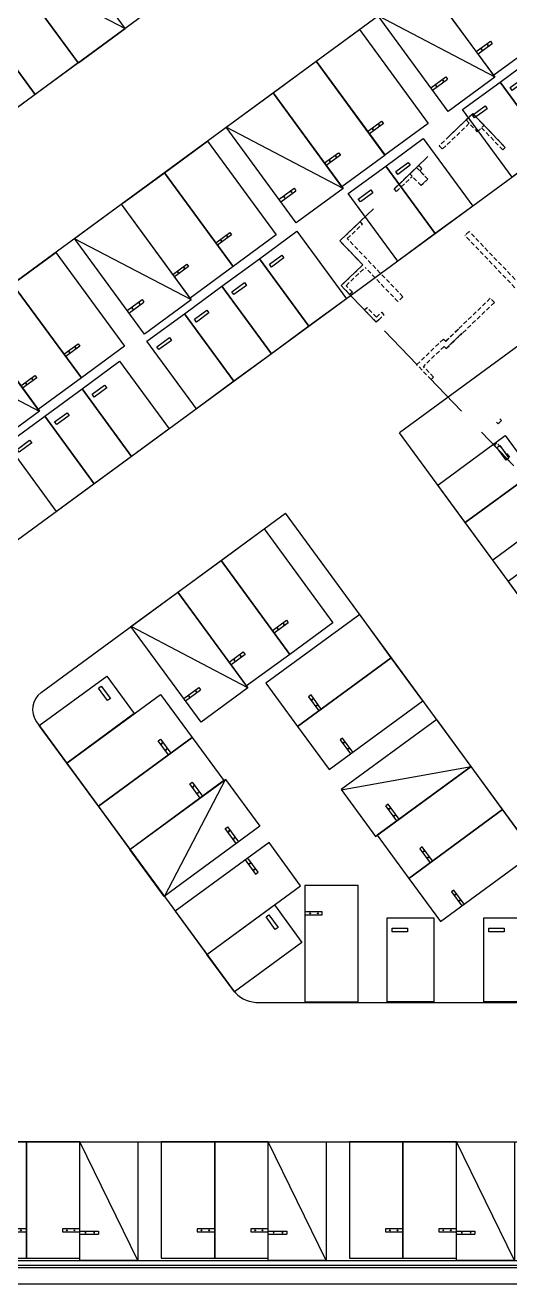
# Model space of a CAD drawing. Header units: millimetres. Extents: x 75184266 to 76346726, y -35077925 to -33679385.
# Drawn here: x 75374126 to 75394982, y -34641254 to -34587140 of the extents above; entities that cross this region are included whole.
import ezdxf

# ---------------------------------------------------------------- set-up
doc = ezdxf.new("R2010")
doc.units = ezdxf.units.MM
doc.header["$LTSCALE"] = 50
doc.header["$MEASUREMENT"] = 0
doc.linetypes.add('HIDDEN2', pattern=[0.1875, 0.125, -0.0625])
doc.linetypes.add('XR-지하3층$0$H', pattern=[1.3, 0.8, -0.5])
for name, color, linetype in [('XR-지하3층$0$A-주차', 9, 'CONTINUOUS'), ('XR-지하3층$0$일반주차', 8, 'CONTINUOUS'), ('XR-지하3층$0$확장형주차', 8, 'CONTINUOUS')]:
    doc.layers.add(name, color=color, linetype=linetype)
doc.layers.add('건축', color=8, linetype='CONTINUOUS', plot=False)
doc.layers.add('유도관제-주차면B2', color=7, linetype='CONTINUOUS', lineweight=100)

# ---------------------------------------------------------------- blocks, each defined once
blk = doc.blocks.new('XR-지하3층$0$A$C73B52ADF')
at = {"layer": 'XR-지하3층$0$A-주차', "elevation": 0}
for points in [[(-2038, 2466), (-38, 2466), (-38, -1134), (-2038, -1134)], [(-1166, 2021), (-1166, 1871), (-1832, 1871), (-1832, 2021)]]:
    blk.add_lwpolyline(points, close=True, dxfattribs=at)
blk = doc.blocks.new('XR-지하3층$0$일반형 주차')
at = {"layer": 'XR-지하3층$0$일반주차'}
for p, q in [((750, 3865), (0, 3865)), ((750, 3735), (750, 3865)), ((0, 3735), (750, 3735))]:
    blk.add_line(p, q, dxfattribs=at)
blk.add_lwpolyline([(2300, 5000), (0, 5000), (0, 0), (2300, 0)], close=True, dxfattribs=at)
for centre in [(238, 3800), (563, 3800)]:
    blk.add_circle(centre, 17.5, dxfattribs=at)
blk = doc.blocks.new('XR-지하3층$0$확장형 주차')
at = {"layer": 'XR-지하3층$0$확장형주차', "color": 7}
for p, q in [((0, 3965), (800, 3965)), ((0, 3835), (800, 3835)), ((800, 3835), (800, 3965))]:
    blk.add_line(p, q, dxfattribs=at)
blk.add_lwpolyline([(2500, 5100), (0, 0)], dxfattribs=at)
blk.add_lwpolyline([(2500, 5091), (0, 5091), (0, -9), (2500, -9)], close=True, dxfattribs=at)
for centre in [(238, 3900), (613, 3900)]:
    blk.add_circle(centre, 17.5, dxfattribs=at)

msp = doc.modelspace()

# ---------------------------------------------------------------- linework, layer by layer
at = {"layer": '건축'}
for p, q in [((75392219, -34577173), (75361734, -34599523)), ((75395767, -34582012), (75365282, -34604362))]:
    msp.add_line(p, q, dxfattribs=at)
at = {"layer": '건축', "ltscale": 0.5}
for p, q in [((75401088, -34589270), (75370603, -34611620)), ((75405281, -34593636), (75390234, -34604667)), ((75394266, -34604058), (75394266, -34604058)), ((75394405, -34604202), (75394474, -34604275)), ((75394405, -34604202), (75394474, -34604275)), ((75394618, -34604136), (75394474, -34604275)), ((75394549, -34604064), (75394618, -34604136)), ((75394549, -34604064), (75394618, -34604136)), ((75357673, -34640254), (75513369, -34640254)), ((75357819, -34640454), (75513435, -34640454))]:
    msp.add_line(p, q, dxfattribs=at)
at = {"layer": '건축', "linetype": 'HIDDEN2', "ltscale": 30}
for p, q in [((75393387, -34590939), (75391943, -34592323, 0)), ((75394784, -34592398, 0), (75393387, -34590939)), ((75393236, -34591360, 0), (75392081, -34592467, 0)), ((75394676, -34592502, 0), (75393763, -34591549, 0)), ((75391943, -34592323, 0), (75392081, -34592467, 0)), ((75394676, -34592502, 0), (75394784, -34592398, 0)), ((75391163, -34594039), (75390679, -34593533)), ((75391452, -34593762), (75390968, -34593256)), ((75390104, -34594292), (75390000, -34594183)), ((75390104, -34594292), (75390000, -34594183)), ((75388645, -34595689), (75388541, -34595581)), ((75390381, -34598817), (75387988, -34596318)), ((75395199, -34598426), (75393048, -34596180)), ((75395207, -34598072), (75393228, -34596007)), ((75388653, -34597447), (75387667, -34596418)), ((75390164, -34599025), (75388757, -34597555)), ((75388207, -34598622), (75387937, -34598340)), ((75388207, -34598622), (75388099, -34598725)), ((75394142, -34598884), (75392756, -34600212)), ((75394315, -34599065), (75392929, -34600393)), ((75394315, -34599065), (75394142, -34598884)), ((75388843, -34599286), (75388735, -34599390)), ((75389241, -34599701), (75388843, -34599286)), ((75389572, -34599592), (75389468, -34599484)), ((75389572, -34599592), (75389468, -34599484)), ((75389236, -34599913, 0), (75389178, -34599852, 0)), ((75392124, -34600637), (75390979, -34601733)), ((75392153, -34600956), (75391261, -34601810)), ((75391595, -34602376), (75390979, -34601733)), ((75391703, -34602272), (75391261, -34601810)), ((75391703, -34602272), (75391595, -34602376)), ((75394415, -34605103), (75394307, -34605207)), ((75395150, -34606088), (75394307, -34605207)), ((75394982, -34605696), (75394415, -34605103))]:
    msp.add_line(p, q, dxfattribs=at)
at = {"layer": '건축', "ltscale": 2}
for p, q in [((75408189, -34629154), (75390234, -34604667, 0)), ((75374812, -34615835), (75385329, -34608124)), ((75399869, -34627953), (75385329, -34608124, 0)), ((75374618, -34617093), (75383079, -34628634)), ((75384047, -34629154), (75399869, -34629154)), ((75360575, -34635154), (75432708, -34635154))]:
    msp.add_line(p, q, dxfattribs=at)
at = {"layer": '건축', "ltscale": 1000}
for p, q in [((75342470, -34640554), (75516004, -34640554)), ((75342116, -34641254), (75516234, -34641254))]:
    msp.add_line(p, q, dxfattribs=at)
at = {"layer": '건축', "linetype": 'XR-지하3층$0$H', "ltscale": 50}
msp.add_lwpolyline([(75395150, -34606088), (75390979, -34601733), (75389236, -34599913), (75387725, -34598336), (75388653, -34597447), (75387667, -34596418), (75393387, -34590939), (75396092, -34593763)], dxfattribs=at)
at = {"layer": '건축', "linetype": 'HIDDEN2', "ltscale": 30}
for points in [[(75393871, -34591445), (75393387, -34590939), (75393098, -34591216), (75393582, -34591721)], [(75392214, -34600731), (75392221, -34600738), (75392763, -34600219), (75392756, -34600212)], [(75392236, -34601043), (75392243, -34601050), (75392929, -34600393), (75392922, -34600385)]]:
    msp.add_lwpolyline(points, close=True, dxfattribs=at)
at = {"layer": '건축', "linetype": 'HIDDEN2', "ltscale": 30, "elevation": 0}
for points in [[(75394676, -34592502), (75394784, -34592398)], [(75391165, -34593275), (75391062, -34593167)], [(75391165, -34593275), (75391062, -34593167)], [(75391200, -34593311), (75391062, -34593167)], [(75389345, -34599810), (75389236, -34599913)]]:
    msp.add_lwpolyline(points, dxfattribs=at)
at = {"layer": '건축', "linetype": 'HIDDEN2', "ltscale": 30}
for points in [[(75390000, -34594183), (75391062, -34593167)], [(75390104, -34594292), (75390783, -34593641)], [(75390679, -34593533), (75390968, -34593256), (75391452, -34593762), (75391163, -34594039)], [(75391106, -34593401), (75391200, -34593311)], [(75390104, -34594292), (75390000, -34594183)], [(75390104, -34594292), (75390000, -34594183)], [(75391163, -34594039), (75391452, -34593762)], [(75387667, -34596418), (75388541, -34595581)], [(75387988, -34596318), (75388645, -34595689)], [(75388645, -34595689), (75388541, -34595581)], [(75388645, -34595689), (75388541, -34595581)], [(75393228, -34596007), (75393048, -34596180)], [(75387725, -34598336), (75388653, -34597447)], [(75387937, -34598340), (75388757, -34597555)], [(75387725, -34598336), (75388099, -34598725)], [(75390381, -34598817), (75390164, -34599025)], [(75388735, -34599390), (75389178, -34599852)], [(75389241, -34599701), (75389468, -34599484)], [(75389345, -34599810), (75389572, -34599592)], [(75392124, -34600637), (75392214, -34600731)], [(75392756, -34600212), (75392763, -34600219), (75392221, -34600738), (75392214, -34600731)], [(75392236, -34601043), (75392922, -34600385), (75392929, -34600393)], [(75392153, -34600956), (75392236, -34601043)]]:
    msp.add_lwpolyline(points, dxfattribs=at)
at = {"layer": '건축', "ltscale": 2}
for centre, radius, start, end in [((75375344, -34616561, 0), 900, 126.247, 216.2469), ((75384147, -34627806, 0), 1351, 217.7735, 265.7466)]:
    msp.add_arc(centre, radius, start, end, dxfattribs=at)

# ---------------------------------------------------------------- block references
at = {"layer": '유도관제-주차면B2', "xscale": -1}
for name, p, rotation in [('XR-지하3층$0$일반형 주차', (75393186, -34583904), 216.2469333634046), ('XR-지하3층$0$확장형 주차', (75378428, -34587284), 36.24693336340453), ('XR-지하3층$0$일반형 주차', (75391331, -34585264), 216.2469333634046), ('XR-지하3층$0$일반형 주차', (75376412, -34588762), 36.24693336340453), ('XR-지하3층$0$확장형 주차', (75389315, -34586742), 216.2469333634046), ('XR-지하3층$0$일반형 주차', (75374557, -34590122), 36.24693336340453), ('XR-지하3층$0$일반형 주차', (75386653, -34588693), 216.2469333634046), ('XR-지하3층$0$일반형 주차', (75384799, -34590053), 216.2469333634046), ('XR-지하3층$0$확장형 주차', (75382782, -34591531), 216.2469333634046), ('XR-지하3층$0$일반형 주차', (75380121, -34593482), 216.2469333634046), ('XR-지하3층$0$일반형 주차', (75378266, -34594842), 216.2469333634046), ('XR-지하3층$0$확장형 주차', (75376250, -34596321), 216.2469333634046), ('XR-지하3층$0$일반형 주차', (75373589, -34598272), 216.2469333634046), ('XR-지하3층$0$일반형 주차', (75371734, -34599632), 216.2469333634046), ('XR-지하3층$0$확장형 주차', (75369717, -34601110), 216.2469333634046), ('XR-지하3층$0$일반형 주차', (75382554, -34610158), 216.2469333580253), ('XR-지하3층$0$일반형 주차', (75380699, -34611518), 216.2469333580253), ('XR-지하3층$0$확장형 주차', (75378683, -34612997), 216.2469333580253), ('XR-지하3층$0$일반형 주차', (75377279, -34620722), 306.2469333594607), ('XR-지하3층$0$일반형 주차', (75378639, -34622577), 306.2469333594607), ('XR-지하3층$0$확장형 주차', (75380117, -34624593), 306.2469333594607), ('XR-지하3층$0$확장형 주차', (75376482, -34635154), 180), ('XR-지하3층$0$확장형 주차', (75384582, -34635154), 180), ('XR-지하3층$0$확장형 주차', (75392682, -34635154), 180)]:
    msp.add_blockref(name, p, dxfattribs=dict(at, rotation=rotation))
at = {"layer": '유도관제-주차면B2'}
for name, p, rotation in [('XR-지하3층$0$A$C73B52ADF', (75397665, -34590373, 0), 36.24761539007821), ('XR-지하3층$0$A$C73B52ADF', (75396052, -34591555, 0), 36.24761539007821), ('XR-지하3층$0$A$C73B52ADF', (75392746, -34593980, 0), 36.24761539007821), ('XR-지하3층$0$A$C73B52ADF', (75391133, -34595162, 0), 36.24761539007821), ('XR-지하3층$0$A$C73B52ADF', (75387307, -34597967, 0), 36.24761539007821), ('XR-지하3층$0$A$C73B52ADF', (75385694, -34599150, 0), 36.24761539007821), ('XR-지하3층$0$A$C73B52ADF', (75384081, -34600332, 0), 36.24761539007821), ('XR-지하3층$0$A$C73B52ADF', (75382468, -34601515, 0), 36.24761539007821), ('XR-지하3층$0$A$C73B52ADF', (75379681, -34603558, 0), 36.24761539007821), ('XR-지하3층$0$A$C73B52ADF', (75378068, -34604741, 0), 36.24761539007821), ('XR-지하3층$0$A$C73B52ADF', (75376455, -34605923, 0), 36.24761539007821), ('XR-지하3층$0$A$C73B52ADF', (75394002, -34607887, 0), 306.2476159917877), ('XR-지하3층$0$A$C73B52ADF', (75395184, -34609500, 0), 306.2476159917877), ('XR-지하3층$0$A$C73B52ADF', (75397028, -34612015, 0), 306.2476159917877), ('XR-지하3층$0$일반형 주차', (75389882, -34614334), 126.2469333594607), ('XR-지하3층$0$일반형 주차', (75391242, -34616189), 126.2469333594607), ('XR-지하3층$0$A$C73B52ADF', (75376856, -34618227, 0), 306.2476159917877), ('XR-지하3층$0$확장형 주차', (75393312, -34619011), 126.2469333594607), ('XR-지하3층$0$일반형 주차', (75394672, -34620866), 126.2469333594607), ('XR-지하3층$0$일반형 주차', (75396032, -34622721), 126.2469333594607), ('XR-지하3층$0$일반형 주차', (75380588, -34625239), 306.2469333594607), ('XR-지하3층$0$A$C73B52ADF', (75384067, -34628066, 0), 306.2476159917877), ('XR-지하3층$0$A$C73B52ADF', (75391746, -34627990, 0), 0.0006821651433227905), ('XR-지하3층$0$A$C73B52ADF', (75395906, -34627990, 0), 0.0006821651433227905), ('XR-지하3층$0$일반형 주차', (75374182, -34635154), 180), ('XR-지하3층$0$일반형 주차', (75376482, -34635154), 180), ('XR-지하3층$0$일반형 주차', (75382282, -34635154), 180), ('XR-지하3층$0$일반형 주차', (75384582, -34635154), 180), ('XR-지하3층$0$일반형 주차', (75390382, -34635154), 180), ('XR-지하3층$0$일반형 주차', (75392682, -34635154), 180)]:
    msp.add_blockref(name, p, dxfattribs=dict(at, rotation=rotation))
msp.add_blockref('XR-지하3층$0$일반형 주차', (75386154, -34629124), dxfattribs=at)

doc.saveas('drawing.dxf')
